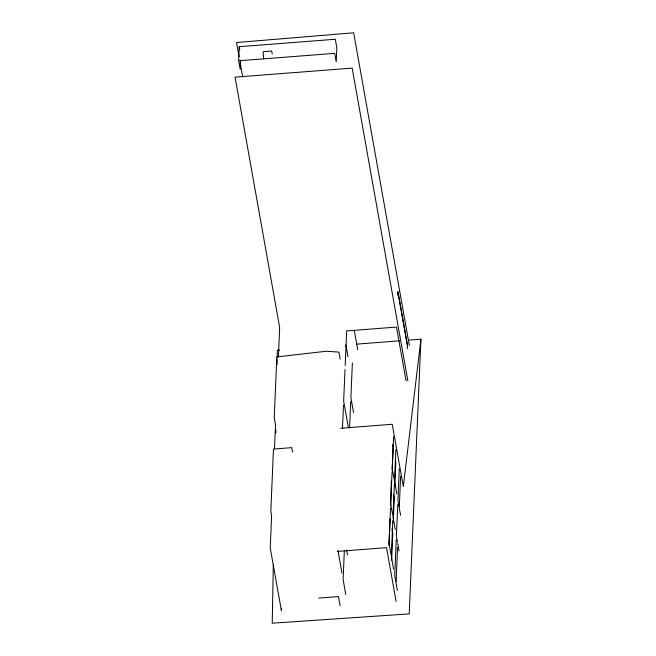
<?xml version="1.0" encoding="UTF-8"?>
<svg xmlns="http://www.w3.org/2000/svg" width="656" height="656" viewBox="0 0 656 656"><rect width="100%" height="100%" fill="white"/><g stroke="black" fill="none" stroke-linecap="round" stroke-linejoin="round"><path stroke-width="0.98" d="M273.314 564.939L272.224 623.2L409.205 613.893L420.931 339.168L408.704 340.111M275.782 433.075L275.84 430.008M277.062 364.588L277.16 359.48M277.201 357.43L277.332 350.279L279.366 350.115M238.661 60.778L239.26 46.683L335.314 39.262L336.815 47.716L336.216 61.812L334.716 53.357L238.661 60.778L240.17 69.224L240.555 60.163M274.495 448.581L275.512 424.768L274.233 417.618L276.832 356.897L326.426 351.231L338.914 352.108L340.185 359.258M278.406 356.938L279.661 327.483L235.069 77.146L352.157 68.109L407.835 380.71M281.432 610.244L281.424 608.21M342.481 428.581L343.482 405.105M345.007 369.508L343.654 401.152L348.221 426.777M345.171 365.556L346.655 330.927L396.495 327.082L406.072 380.849M344.326 551.056L343.113 579.527L345.769 594.467M349.582 428.097L350.714 401.562M352.362 362.973L350.886 397.61L353.543 412.542M390.533 507.908L389.008 543.504L390.902 554.099M392.05 472.312L390.697 503.956L392.591 514.55M393.575 436.716L392.222 468.359L394.108 478.962M388.975 545.128L390.107 518.683M390.664 505.546L391.279 481.168M392.14 470.975L393.149 447.499L392.632 444.604M392.813 520.725L391.296 556.313L393.575 569.129M394.338 485.128L392.985 516.764L395.265 529.581M395.855 449.532L394.502 481.176L396.79 493.984M391.657 560.158L392.78 533.713L391.903 528.785M393.256 522.611L394.305 498.117L393.6 494.173M394.822 485.998L395.822 462.529L395.297 459.569M396.24 539.954L394.723 575.55L395.798 581.601M397.766 504.366L396.413 536.001L397.487 542.053M399.283 468.769L397.93 500.405L399.012 506.457M397.569 547.424L396.052 583.02L397.38 590.49M400.611 476.24L399.258 507.875L400.595 515.345M397.651 295.151L398.003 291.772L407.581 345.532L407.228 348.918M420.931 339.168L403.317 486.531L392.231 424.268L340.62 428.253M356.766 344.129L399.537 340.817M337.233 551.434L386.532 547.637L396.109 601.396M318.783 598.092L338.48 596.575L340.103 605.718M277.332 350.279L279.349 350.476M409.344 345.4L353.666 32.8L236.562 42.525L239.071 56.637M397.798 291.781L407.376 345.548M397.741 543.471L399.069 550.942M354.322 330.591L357.725 349.681M345.876 344.974L347.983 356.807M272.256 54.12L271.699 50.988L263.105 51.791L263.63 58.851M346.573 549.941L347.459 554.919M337.93 550.441L341.965 573.106M239.26 46.683L239.768 49.495M240.153 62.689L242.663 76.809M292.56 452.132L291.756 447.638L273.478 449.048L270.821 511.36L271.617 515.854L270.247 547.99L281.334 610.252"/></g></svg>
